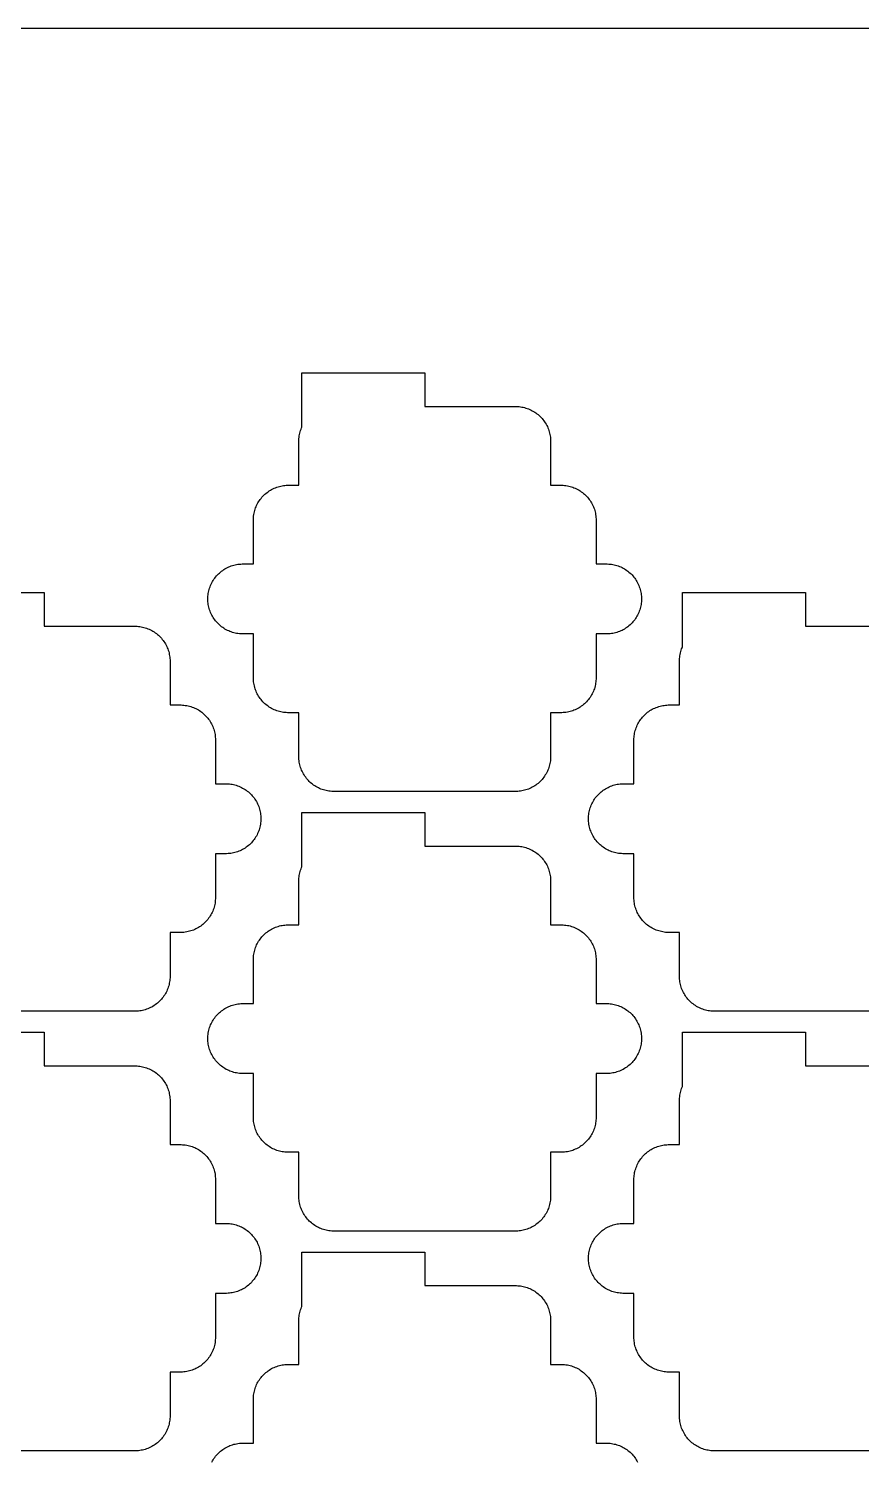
# Model space of a CAD drawing. Extents: x -49 to 54, y -38 to 38.
# Drawn here: x 2.5 to 14.41, y 17.52 to 38 of the extents above; entities that cross this region are included whole.
import ezdxf

# ---------------------------------------------------------------- set-up
doc = ezdxf.new("R2010")
doc.units = 0
doc.layers.add('CONDUCTIVE_LAYER_BACK_LAYER', color=2, linetype='CONTINUOUS')
doc.layers.add('OUTLINE', color=7, linetype='CONTINUOUS')

msp = doc.modelspace()

# ---------------------------------------------------------------- linework, layer by layer
at = {"layer": 'CONDUCTIVE_LAYER_BACK_LAYER'}
for points in [[(9.963, 27.596), (9.962, 27.576), (9.961, 27.556), (9.959, 27.536), (9.956, 27.517), (9.953, 27.497), (9.949, 27.478), (9.944, 27.459), (9.938, 27.44), (9.931, 27.421), (9.924, 27.402), (9.916, 27.384), (9.907, 27.366), (9.897, 27.349), (9.887, 27.332), (9.876, 27.315), (9.865, 27.299), (9.853, 27.283), (9.84, 27.268), (9.827, 27.253), (9.813, 27.239), (9.798, 27.225), (9.783, 27.212), (9.768, 27.2), (9.752, 27.188), (9.735, 27.177), (9.719, 27.166), (9.701, 27.157), (9.684, 27.147), (9.666, 27.139), (9.647, 27.131), (9.629, 27.124), (9.61, 27.118), (9.591, 27.113), (9.571, 27.108), (9.552, 27.104), (9.532, 27.101), (9.512, 27.098), (9.493, 27.097), (9.473, 27.096), (6.853, 27.096), (6.833, 27.097), (6.813, 27.098), (6.793, 27.101), (6.774, 27.104), (6.754, 27.108), (6.735, 27.113), (6.716, 27.118), (6.697, 27.124), (6.678, 27.131), (6.66, 27.139), (6.642, 27.147), (6.624, 27.157), (6.607, 27.166), (6.59, 27.177), (6.574, 27.188), (6.558, 27.2), (6.542, 27.212), (6.527, 27.225), (6.513, 27.239), (6.499, 27.253), (6.486, 27.268), (6.473, 27.283), (6.461, 27.299), (6.449, 27.315), (6.438, 27.332), (6.428, 27.349), (6.419, 27.366), (6.41, 27.384), (6.402, 27.402), (6.394, 27.421), (6.388, 27.44), (6.382, 27.459), (6.377, 27.478), (6.373, 27.497), (6.369, 27.517), (6.366, 27.536), (6.364, 27.556), (6.363, 27.576), (6.363, 27.596), (6.363, 28.222), (6.203, 28.222), (6.183, 28.223), (6.163, 28.224), (6.143, 28.227), (6.124, 28.23), (6.104, 28.234), (6.085, 28.238), (6.066, 28.244), (6.047, 28.25), (6.028, 28.257), (6.01, 28.265), (5.992, 28.273), (5.974, 28.282), (5.957, 28.292), (5.94, 28.303), (5.924, 28.314), (5.908, 28.326), (5.892, 28.338), (5.877, 28.351), (5.863, 28.365), (5.849, 28.379), (5.836, 28.394), (5.823, 28.409), (5.811, 28.425), (5.799, 28.441), (5.788, 28.458), (5.778, 28.475), (5.769, 28.492), (5.76, 28.51), (5.752, 28.528), (5.744, 28.547), (5.738, 28.565), (5.732, 28.584), (5.727, 28.604), (5.723, 28.623), (5.719, 28.643), (5.716, 28.662), (5.714, 28.682), (5.713, 28.702), (5.713, 28.722), (5.713, 29.348), (5.553, 29.348), (5.533, 29.349), (5.513, 29.35), (5.493, 29.352), (5.474, 29.356), (5.454, 29.36), (5.435, 29.364), (5.416, 29.37), (5.397, 29.376), (5.378, 29.383), (5.36, 29.391), (5.342, 29.399), (5.324, 29.408), (5.307, 29.418), (5.29, 29.429), (5.274, 29.44), (5.258, 29.451), (5.242, 29.464), (5.227, 29.477), (5.213, 29.491), (5.199, 29.505), (5.186, 29.52), (5.173, 29.535), (5.161, 29.551), (5.149, 29.567), (5.138, 29.583), (5.128, 29.601), (5.119, 29.618), (5.11, 29.636), (5.102, 29.654), (5.094, 29.672), (5.088, 29.691), (5.082, 29.71), (5.077, 29.729), (5.073, 29.749), (5.069, 29.768), (5.066, 29.788), (5.064, 29.808), (5.063, 29.828), (5.063, 29.848), (5.063, 29.868), (5.064, 29.887), (5.066, 29.907), (5.069, 29.927), (5.073, 29.946), (5.077, 29.966), (5.082, 29.985), (5.088, 30.004), (5.094, 30.023), (5.102, 30.041), (5.11, 30.059), (5.119, 30.077), (5.128, 30.095), (5.138, 30.112), (5.149, 30.129), (5.161, 30.145), (5.173, 30.161), (5.186, 30.176), (5.199, 30.191), (5.213, 30.205), (5.227, 30.218), (5.242, 30.231), (5.258, 30.244), (5.274, 30.256), (5.29, 30.267), (5.307, 30.277), (5.324, 30.287), (5.342, 30.296), (5.36, 30.305), (5.378, 30.312), (5.397, 30.319), (5.416, 30.326), (5.435, 30.331), (5.454, 30.336), (5.474, 30.34), (5.493, 30.343), (5.513, 30.345), (5.533, 30.347), (5.553, 30.348), (5.713, 30.348), (5.713, 30.973), (5.713, 30.993), (5.714, 31.013), (5.716, 31.033), (5.719, 31.053), (5.723, 31.072), (5.727, 31.092), (5.732, 31.111), (5.738, 31.13), (5.744, 31.149), (5.752, 31.167), (5.76, 31.185), (5.769, 31.203), (5.778, 31.221), (5.788, 31.238), (5.799, 31.254), (5.811, 31.271), (5.823, 31.286), (5.836, 31.302), (5.849, 31.316), (5.863, 31.331), (5.877, 31.344), (5.892, 31.357), (5.908, 31.37), (5.924, 31.381), (5.94, 31.393), (5.957, 31.403), (5.974, 31.413), (5.992, 31.422), (6.01, 31.431), (6.028, 31.438), (6.047, 31.445), (6.066, 31.451), (6.085, 31.457), (6.104, 31.462), (6.124, 31.466), (6.143, 31.469), (6.163, 31.471), (6.183, 31.473), (6.203, 31.473), (6.363, 31.473), (6.363, 32.099), (6.363, 32.119), (6.364, 32.139), (6.366, 32.159), (6.369, 32.179), (6.373, 32.198), (6.377, 32.217), (6.382, 32.237), (6.388, 32.256), (6.394, 32.274), (6.402, 32.293), (6.406, 32.302), (6.406, 33.08), (8.163, 33.08), (8.163, 32.599), (9.473, 32.599), (9.493, 32.598), (9.512, 32.597), (9.532, 32.594), (9.552, 32.591), (9.571, 32.587), (9.591, 32.583), (9.61, 32.577), (9.629, 32.571), (9.647, 32.564), (9.666, 32.556), (9.684, 32.548), (9.701, 32.539), (9.719, 32.529), (9.735, 32.518), (9.752, 32.507), (9.768, 32.495), (9.783, 32.483), (9.798, 32.47), (9.813, 32.456), (9.827, 32.442), (9.84, 32.427), (9.853, 32.412), (9.865, 32.396), (9.876, 32.38), (9.887, 32.364), (9.897, 32.346), (9.907, 32.329), (9.916, 32.311), (9.924, 32.293), (9.931, 32.274), (9.938, 32.256), (9.944, 32.237), (9.949, 32.217), (9.953, 32.198), (9.956, 32.179), (9.959, 32.159), (9.961, 32.139), (9.962, 32.119), (9.963, 32.099), (9.963, 31.473), (10.123, 31.473), (10.143, 31.473), (10.162, 31.471), (10.182, 31.469), (10.202, 31.466), (10.221, 31.462), (10.241, 31.457), (10.26, 31.451), (10.279, 31.445), (10.297, 31.438), (10.316, 31.431), (10.334, 31.422), (10.351, 31.413), (10.369, 31.403), (10.385, 31.393), (10.402, 31.381), (10.418, 31.37), (10.433, 31.357), (10.448, 31.344), (10.463, 31.331), (10.477, 31.316), (10.49, 31.302), (10.503, 31.286), (10.515, 31.271), (10.526, 31.254), (10.537, 31.238), (10.547, 31.221), (10.557, 31.203), (10.566, 31.185), (10.574, 31.167), (10.581, 31.149), (10.588, 31.13), (10.594, 31.111), (10.599, 31.092), (10.603, 31.072), (10.606, 31.053), (10.609, 31.033), (10.611, 31.013), (10.612, 30.993), (10.613, 30.973), (10.613, 30.348), (10.773, 30.348), (10.793, 30.347), (10.812, 30.345), (10.832, 30.343), (10.852, 30.34), (10.871, 30.336), (10.891, 30.331), (10.91, 30.326), (10.929, 30.319), (10.947, 30.312), (10.966, 30.305), (10.984, 30.296), (11.001, 30.287), (11.019, 30.277), (11.035, 30.267), (11.052, 30.256), (11.068, 30.244), (11.083, 30.231), (11.098, 30.218), (11.113, 30.205), (11.127, 30.191), (11.14, 30.176), (11.153, 30.161), (11.165, 30.145), (11.176, 30.129), (11.187, 30.112), (11.197, 30.095), (11.207, 30.077), (11.216, 30.059), (11.224, 30.041), (11.231, 30.023), (11.238, 30.004), (11.244, 29.985), (11.249, 29.966), (11.253, 29.946), (11.256, 29.927), (11.259, 29.907), (11.261, 29.887), (11.262, 29.868), (11.263, 29.848), (11.262, 29.828), (11.261, 29.808), (11.259, 29.788), (11.256, 29.768), (11.253, 29.749), (11.249, 29.729), (11.244, 29.71), (11.238, 29.691), (11.231, 29.672), (11.224, 29.654), (11.216, 29.636), (11.207, 29.618), (11.197, 29.601), (11.187, 29.583), (11.176, 29.567), (11.165, 29.551), (11.153, 29.535), (11.14, 29.52), (11.127, 29.505), (11.113, 29.491), (11.098, 29.477), (11.083, 29.464), (11.068, 29.451), (11.052, 29.44), (11.035, 29.429), (11.019, 29.418), (11.001, 29.408), (10.984, 29.399), (10.966, 29.391), (10.947, 29.383), (10.929, 29.376), (10.91, 29.37), (10.891, 29.364), (10.871, 29.36), (10.852, 29.356), (10.832, 29.352), (10.812, 29.35), (10.793, 29.349), (10.773, 29.348), (10.613, 29.348), (10.613, 28.722), (10.612, 28.702), (10.611, 28.682), (10.609, 28.662), (10.606, 28.643), (10.603, 28.623), (10.599, 28.604), (10.594, 28.584), (10.588, 28.565), (10.581, 28.547), (10.574, 28.528), (10.566, 28.51), (10.557, 28.492), (10.547, 28.475), (10.537, 28.458), (10.526, 28.441), (10.515, 28.425), (10.503, 28.409), (10.49, 28.394), (10.477, 28.379), (10.463, 28.365), (10.448, 28.351), (10.433, 28.338), (10.418, 28.326), (10.402, 28.314), (10.385, 28.303), (10.369, 28.292), (10.351, 28.282), (10.334, 28.273), (10.316, 28.265), (10.297, 28.257), (10.279, 28.25), (10.26, 28.244), (10.241, 28.238), (10.221, 28.234), (10.202, 28.23), (10.182, 28.227), (10.162, 28.224), (10.143, 28.223), (10.123, 28.222), (9.963, 28.222)], [(9.963, 21.312), (9.962, 21.292), (9.961, 21.273), (9.959, 21.253), (9.956, 21.233), (9.953, 21.214), (9.949, 21.194), (9.944, 21.175), (9.938, 21.156), (9.931, 21.137), (9.924, 21.119), (9.916, 21.1), (9.907, 21.083), (9.897, 21.065), (9.887, 21.048), (9.876, 21.031), (9.865, 21.015), (9.853, 20.999), (9.84, 20.984), (9.827, 20.969), (9.813, 20.955), (9.798, 20.942), (9.783, 20.929), (9.768, 20.916), (9.752, 20.904), (9.735, 20.893), (9.719, 20.883), (9.701, 20.873), (9.684, 20.864), (9.666, 20.855), (9.647, 20.848), (9.629, 20.841), (9.61, 20.834), (9.591, 20.829), (9.571, 20.824), (9.552, 20.82), (9.532, 20.817), (9.512, 20.815), (9.493, 20.813), (9.473, 20.812), (6.853, 20.812), (6.833, 20.813), (6.813, 20.815), (6.793, 20.817), (6.774, 20.82), (6.754, 20.824), (6.735, 20.829), (6.716, 20.834), (6.697, 20.841), (6.678, 20.848), (6.66, 20.855), (6.642, 20.864), (6.624, 20.873), (6.607, 20.883), (6.59, 20.893), (6.574, 20.904), (6.558, 20.916), (6.542, 20.929), (6.527, 20.942), (6.513, 20.955), (6.499, 20.969), (6.486, 20.984), (6.473, 20.999), (6.461, 21.015), (6.449, 21.031), (6.438, 21.048), (6.428, 21.065), (6.419, 21.083), (6.41, 21.1), (6.402, 21.119), (6.394, 21.137), (6.388, 21.156), (6.382, 21.175), (6.377, 21.194), (6.373, 21.214), (6.369, 21.233), (6.366, 21.253), (6.364, 21.273), (6.363, 21.292), (6.363, 21.312), (6.363, 21.938), (6.203, 21.938), (6.183, 21.939), (6.163, 21.941), (6.143, 21.943), (6.124, 21.946), (6.104, 21.95), (6.085, 21.955), (6.066, 21.96), (6.047, 21.966), (6.028, 21.973), (6.01, 21.981), (5.992, 21.989), (5.974, 21.999), (5.957, 22.008), (5.94, 22.019), (5.924, 22.03), (5.908, 22.042), (5.892, 22.054), (5.877, 22.067), (5.863, 22.081), (5.849, 22.095), (5.836, 22.11), (5.823, 22.125), (5.811, 22.141), (5.799, 22.157), (5.788, 22.174), (5.778, 22.191), (5.769, 22.208), (5.76, 22.226), (5.752, 22.244), (5.744, 22.263), (5.738, 22.282), (5.732, 22.301), (5.727, 22.32), (5.723, 22.339), (5.719, 22.359), (5.716, 22.379), (5.714, 22.398), (5.713, 22.418), (5.713, 22.438), (5.713, 23.064), (5.553, 23.064), (5.533, 23.065), (5.513, 23.066), (5.493, 23.069), (5.474, 23.072), (5.454, 23.076), (5.435, 23.081), (5.416, 23.086), (5.397, 23.092), (5.378, 23.099), (5.36, 23.107), (5.342, 23.115), (5.324, 23.124), (5.307, 23.134), (5.29, 23.145), (5.274, 23.156), (5.258, 23.168), (5.242, 23.18), (5.227, 23.193), (5.213, 23.207), (5.199, 23.221), (5.186, 23.236), (5.173, 23.251), (5.161, 23.267), (5.149, 23.283), (5.138, 23.3), (5.128, 23.317), (5.119, 23.334), (5.11, 23.352), (5.102, 23.37), (5.094, 23.389), (5.088, 23.408), (5.082, 23.427), (5.077, 23.446), (5.073, 23.465), (5.069, 23.485), (5.066, 23.504), (5.064, 23.524), (5.063, 23.544), (5.063, 23.564), (5.063, 23.584), (5.064, 23.604), (5.066, 23.623), (5.069, 23.643), (5.073, 23.663), (5.077, 23.682), (5.082, 23.701), (5.088, 23.72), (5.094, 23.739), (5.102, 23.758), (5.11, 23.776), (5.119, 23.794), (5.128, 23.811), (5.138, 23.828), (5.149, 23.845), (5.161, 23.861), (5.173, 23.877), (5.186, 23.892), (5.199, 23.907), (5.213, 23.921), (5.227, 23.935), (5.242, 23.948), (5.258, 23.96), (5.274, 23.972), (5.29, 23.983), (5.307, 23.994), (5.324, 24.003), (5.342, 24.013), (5.36, 24.021), (5.378, 24.029), (5.397, 24.036), (5.416, 24.042), (5.435, 24.047), (5.454, 24.052), (5.474, 24.056), (5.493, 24.059), (5.513, 24.061), (5.533, 24.063), (5.553, 24.064), (5.713, 24.064), (5.713, 24.69), (5.713, 24.71), (5.714, 24.729), (5.716, 24.749), (5.719, 24.769), (5.723, 24.789), (5.727, 24.808), (5.732, 24.827), (5.738, 24.846), (5.744, 24.865), (5.752, 24.883), (5.76, 24.902), (5.769, 24.919), (5.778, 24.937), (5.788, 24.954), (5.799, 24.971), (5.811, 24.987), (5.823, 25.003), (5.836, 25.018), (5.849, 25.033), (5.863, 25.047), (5.877, 25.06), (5.892, 25.074), (5.908, 25.086), (5.924, 25.098), (5.94, 25.109), (5.957, 25.119), (5.974, 25.129), (5.992, 25.138), (6.01, 25.147), (6.028, 25.155), (6.047, 25.161), (6.066, 25.168), (6.085, 25.173), (6.104, 25.178), (6.124, 25.182), (6.143, 25.185), (6.163, 25.187), (6.183, 25.189), (6.203, 25.19), (6.363, 25.19), (6.363, 25.816), (6.363, 25.835), (6.364, 25.855), (6.366, 25.875), (6.369, 25.895), (6.373, 25.914), (6.377, 25.934), (6.382, 25.953), (6.388, 25.972), (6.394, 25.991), (6.402, 26.009), (6.406, 26.018), (6.406, 26.796), (8.163, 26.796), (8.163, 26.316), (9.473, 26.316), (9.493, 26.315), (9.512, 26.313), (9.532, 26.311), (9.552, 26.308), (9.571, 26.304), (9.591, 26.299), (9.61, 26.294), (9.629, 26.287), (9.647, 26.28), (9.666, 26.273), (9.684, 26.264), (9.701, 26.255), (9.719, 26.245), (9.735, 26.235), (9.752, 26.224), (9.768, 26.212), (9.783, 26.199), (9.798, 26.186), (9.813, 26.173), (9.827, 26.158), (9.84, 26.144), (9.853, 26.128), (9.865, 26.113), (9.876, 26.096), (9.887, 26.08), (9.897, 26.063), (9.907, 26.045), (9.916, 26.027), (9.924, 26.009), (9.931, 25.991), (9.938, 25.972), (9.944, 25.953), (9.949, 25.934), (9.953, 25.914), (9.956, 25.895), (9.959, 25.875), (9.961, 25.855), (9.962, 25.835), (9.963, 25.816), (9.963, 25.19), (10.123, 25.19), (10.143, 25.189), (10.162, 25.187), (10.182, 25.185), (10.202, 25.182), (10.221, 25.178), (10.241, 25.173), (10.26, 25.168), (10.279, 25.161), (10.297, 25.155), (10.316, 25.147), (10.334, 25.138), (10.351, 25.129), (10.369, 25.119), (10.385, 25.109), (10.402, 25.098), (10.418, 25.086), (10.433, 25.074), (10.448, 25.06), (10.463, 25.047), (10.477, 25.033), (10.49, 25.018), (10.503, 25.003), (10.515, 24.987), (10.526, 24.971), (10.537, 24.954), (10.547, 24.937), (10.557, 24.919), (10.566, 24.902), (10.574, 24.883), (10.581, 24.865), (10.588, 24.846), (10.594, 24.827), (10.599, 24.808), (10.603, 24.789), (10.606, 24.769), (10.609, 24.749), (10.611, 24.729), (10.612, 24.71), (10.613, 24.69), (10.613, 24.064), (10.773, 24.064), (10.793, 24.063), (10.812, 24.061), (10.832, 24.059), (10.852, 24.056), (10.871, 24.052), (10.891, 24.047), (10.91, 24.042), (10.929, 24.036), (10.947, 24.029), (10.966, 24.021), (10.984, 24.013), (11.001, 24.003), (11.019, 23.994), (11.035, 23.983), (11.052, 23.972), (11.068, 23.96), (11.083, 23.948), (11.098, 23.935), (11.113, 23.921), (11.127, 23.907), (11.14, 23.892), (11.153, 23.877), (11.165, 23.861), (11.176, 23.845), (11.187, 23.828), (11.197, 23.811), (11.207, 23.794), (11.216, 23.776), (11.224, 23.758), (11.231, 23.739), (11.238, 23.72), (11.244, 23.701), (11.249, 23.682), (11.253, 23.663), (11.256, 23.643), (11.259, 23.623), (11.261, 23.604), (11.262, 23.584), (11.263, 23.564), (11.262, 23.544), (11.261, 23.524), (11.259, 23.504), (11.256, 23.485), (11.253, 23.465), (11.249, 23.446), (11.244, 23.427), (11.238, 23.408), (11.231, 23.389), (11.224, 23.37), (11.216, 23.352), (11.207, 23.334), (11.197, 23.317), (11.187, 23.3), (11.176, 23.283), (11.165, 23.267), (11.153, 23.251), (11.14, 23.236), (11.127, 23.221), (11.113, 23.207), (11.098, 23.193), (11.083, 23.18), (11.068, 23.168), (11.052, 23.156), (11.035, 23.145), (11.019, 23.134), (11.001, 23.124), (10.984, 23.115), (10.966, 23.107), (10.947, 23.099), (10.929, 23.092), (10.91, 23.086), (10.891, 23.081), (10.871, 23.076), (10.852, 23.072), (10.832, 23.069), (10.812, 23.066), (10.793, 23.065), (10.773, 23.064), (10.613, 23.064), (10.613, 22.438), (10.612, 22.418), (10.611, 22.398), (10.609, 22.379), (10.606, 22.359), (10.603, 22.339), (10.599, 22.32), (10.594, 22.301), (10.588, 22.282), (10.581, 22.263), (10.574, 22.244), (10.566, 22.226), (10.557, 22.208), (10.547, 22.191), (10.537, 22.174), (10.526, 22.157), (10.515, 22.141), (10.503, 22.125), (10.49, 22.11), (10.477, 22.095), (10.463, 22.081), (10.448, 22.067), (10.433, 22.054), (10.418, 22.042), (10.402, 22.03), (10.385, 22.019), (10.369, 22.008), (10.351, 21.999), (10.334, 21.989), (10.316, 21.981), (10.297, 21.973), (10.279, 21.966), (10.26, 21.96), (10.241, 21.955), (10.221, 21.95), (10.202, 21.946), (10.182, 21.943), (10.162, 21.941), (10.143, 21.939), (10.123, 21.938), (9.963, 21.938)]]:
    msp.add_lwpolyline(points, close=True, dxfattribs=at)
for points in [[(0.964, 29.938), (2.721, 29.938), (2.721, 29.457), (4.031, 29.457), (4.051, 29.457), (4.071, 29.455), (4.09, 29.453), (4.11, 29.449), (4.129, 29.446), (4.149, 29.441), (4.168, 29.435), (4.187, 29.429), (4.205, 29.422), (4.224, 29.415), (4.242, 29.406), (4.259, 29.397), (4.277, 29.387), (4.294, 29.377), (4.31, 29.365), (4.326, 29.354), (4.341, 29.341), (4.356, 29.328), (4.371, 29.315), (4.385, 29.3), (4.398, 29.286), (4.411, 29.27), (4.423, 29.255), (4.435, 29.238), (4.445, 29.222), (4.456, 29.205), (4.465, 29.187), (4.474, 29.169), (4.482, 29.151), (4.489, 29.133), (4.496, 29.114), (4.502, 29.095), (4.507, 29.076), (4.511, 29.056), (4.515, 29.037), (4.517, 29.017), (4.519, 28.997), (4.521, 28.977), (4.521, 28.957), (4.521, 28.332), (4.681, 28.332), (4.701, 28.331), (4.721, 28.329), (4.74, 28.327), (4.76, 28.324), (4.779, 28.32), (4.799, 28.315), (4.818, 28.31), (4.837, 28.303), (4.855, 28.296), (4.874, 28.289), (4.892, 28.28), (4.909, 28.271), (4.927, 28.261), (4.944, 28.251), (4.96, 28.24), (4.976, 28.228), (4.991, 28.215), (5.006, 28.202), (5.021, 28.189), (5.035, 28.174), (5.048, 28.16), (5.061, 28.144), (5.073, 28.129), (5.085, 28.113), (5.095, 28.096), (5.106, 28.079), (5.115, 28.061), (5.124, 28.043), (5.132, 28.025), (5.139, 28.007), (5.146, 27.988), (5.152, 27.969), (5.157, 27.95), (5.161, 27.93), (5.165, 27.911), (5.167, 27.891), (5.169, 27.871), (5.171, 27.852), (5.171, 27.832), (5.171, 27.206), (5.331, 27.206), (5.351, 27.205), (5.371, 27.203), (5.39, 27.201), (5.41, 27.198), (5.429, 27.194), (5.449, 27.189), (5.468, 27.184), (5.487, 27.178), (5.505, 27.171), (5.524, 27.163), (5.542, 27.154), (5.559, 27.145), (5.577, 27.135), (5.594, 27.125), (5.61, 27.114), (5.626, 27.102), (5.641, 27.09), (5.656, 27.076), (5.671, 27.063), (5.685, 27.049), (5.698, 27.034), (5.711, 27.019), (5.723, 27.003), (5.735, 26.987), (5.745, 26.97), (5.756, 26.953), (5.765, 26.935), (5.774, 26.918), (5.782, 26.899), (5.789, 26.881), (5.796, 26.862), (5.802, 26.843), (5.807, 26.824), (5.811, 26.805), (5.815, 26.785), (5.817, 26.765), (5.819, 26.746), (5.821, 26.726), (5.821, 26.706), (5.821, 26.686), (5.819, 26.666), (5.817, 26.646), (5.815, 26.627), (5.811, 26.607), (5.807, 26.588), (5.802, 26.568), (5.796, 26.549), (5.789, 26.531), (5.782, 26.512), (5.774, 26.494), (5.765, 26.476), (5.756, 26.459), (5.745, 26.442), (5.735, 26.425), (5.723, 26.409), (5.711, 26.393), (5.698, 26.378), (5.685, 26.363), (5.671, 26.349), (5.656, 26.335), (5.641, 26.322), (5.626, 26.31), (5.61, 26.298), (5.594, 26.287), (5.577, 26.276), (5.559, 26.266), (5.542, 26.257), (5.524, 26.249), (5.505, 26.241), (5.487, 26.234), (5.468, 26.228), (5.449, 26.222), (5.429, 26.218), (5.41, 26.214), (5.39, 26.211), (5.371, 26.208), (5.351, 26.207), (5.331, 26.206), (5.171, 26.206), (5.171, 25.58), (5.171, 25.56), (5.169, 25.54), (5.167, 25.52), (5.165, 25.501), (5.161, 25.481), (5.157, 25.462), (5.152, 25.443), (5.146, 25.424), (5.139, 25.405), (5.132, 25.386), (5.124, 25.368), (5.115, 25.35), (5.106, 25.333), (5.095, 25.316), (5.085, 25.299), (5.073, 25.283), (5.061, 25.267), (5.048, 25.252), (5.035, 25.237), (5.021, 25.223), (5.006, 25.209), (4.991, 25.196), (4.976, 25.184), (4.96, 25.172), (4.944, 25.161), (4.927, 25.15), (4.909, 25.14), (4.892, 25.131), (4.874, 25.123), (4.855, 25.115), (4.837, 25.108), (4.818, 25.102), (4.799, 25.097), (4.779, 25.092), (4.76, 25.088), (4.74, 25.085), (4.721, 25.082), (4.701, 25.081), (4.681, 25.08), (4.521, 25.08), (4.521, 24.454), (4.521, 24.434), (4.519, 24.414), (4.517, 24.395), (4.515, 24.375), (4.511, 24.355), (4.507, 24.336), (4.502, 24.317), (4.496, 24.298), (4.489, 24.279), (4.482, 24.26), (4.474, 24.242), (4.465, 24.224), (4.456, 24.207), (4.445, 24.19), (4.435, 24.173), (4.423, 24.157), (4.411, 24.141), (4.398, 24.126), (4.385, 24.111), (4.371, 24.097), (4.356, 24.083), (4.341, 24.07), (4.326, 24.058), (4.31, 24.046), (4.294, 24.035), (4.277, 24.024), (4.259, 24.015), (4.242, 24.006), (4.224, 23.997), (4.205, 23.989), (4.187, 23.982), (4.168, 23.976), (4.149, 23.971), (4.129, 23.966), (4.11, 23.962), (4.09, 23.959), (4.071, 23.957), (4.051, 23.955), (4.031, 23.954), (1.411, 23.954)], [(14.915, 23.954), (12.295, 23.954), (12.275, 23.955), (12.255, 23.957), (12.235, 23.959), (12.216, 23.962), (12.196, 23.966), (12.177, 23.971), (12.158, 23.976), (12.139, 23.982), (12.12, 23.989), (12.102, 23.997), (12.084, 24.006), (12.066, 24.015), (12.049, 24.024), (12.032, 24.035), (12.016, 24.046), (12, 24.058), (11.984, 24.07), (11.969, 24.083), (11.955, 24.097), (11.941, 24.111), (11.927, 24.126), (11.915, 24.141), (11.902, 24.157), (11.891, 24.173), (11.88, 24.19), (11.87, 24.207), (11.861, 24.224), (11.852, 24.242), (11.844, 24.26), (11.836, 24.279), (11.83, 24.298), (11.824, 24.317), (11.819, 24.336), (11.814, 24.355), (11.811, 24.375), (11.808, 24.395), (11.806, 24.414), (11.805, 24.434), (11.805, 24.454), (11.805, 25.08), (11.645, 25.08), (11.625, 25.081), (11.605, 25.082), (11.585, 25.085), (11.566, 25.088), (11.546, 25.092), (11.527, 25.097), (11.508, 25.102), (11.489, 25.108), (11.47, 25.115), (11.452, 25.123), (11.434, 25.131), (11.416, 25.14), (11.399, 25.15), (11.382, 25.161), (11.366, 25.172), (11.35, 25.184), (11.334, 25.196), (11.319, 25.209), (11.305, 25.223), (11.291, 25.237), (11.277, 25.252), (11.265, 25.267), (11.252, 25.283), (11.241, 25.299), (11.23, 25.316), (11.22, 25.333), (11.211, 25.35), (11.202, 25.368), (11.194, 25.386), (11.186, 25.405), (11.18, 25.424), (11.174, 25.443), (11.169, 25.462), (11.164, 25.481), (11.161, 25.501), (11.158, 25.52), (11.156, 25.54), (11.155, 25.56), (11.155, 25.58), (11.155, 26.206), (10.995, 26.206), (10.975, 26.207), (10.955, 26.208), (10.935, 26.211), (10.916, 26.214), (10.896, 26.218), (10.877, 26.222), (10.858, 26.228), (10.839, 26.234), (10.82, 26.241), (10.802, 26.249), (10.784, 26.257), (10.766, 26.266), (10.749, 26.276), (10.732, 26.287), (10.716, 26.298), (10.7, 26.31), (10.684, 26.322), (10.669, 26.335), (10.655, 26.349), (10.641, 26.363), (10.627, 26.378), (10.615, 26.393), (10.602, 26.409), (10.591, 26.425), (10.58, 26.442), (10.57, 26.459), (10.561, 26.476), (10.552, 26.494), (10.544, 26.512), (10.536, 26.531), (10.53, 26.549), (10.524, 26.568), (10.519, 26.588), (10.514, 26.607), (10.511, 26.627), (10.508, 26.646), (10.506, 26.666), (10.505, 26.686), (10.505, 26.706), (10.505, 26.726), (10.506, 26.746), (10.508, 26.765), (10.511, 26.785), (10.514, 26.805), (10.519, 26.824), (10.524, 26.843), (10.53, 26.862), (10.536, 26.881), (10.544, 26.899), (10.552, 26.918), (10.561, 26.935), (10.57, 26.953), (10.58, 26.97), (10.591, 26.987), (10.602, 27.003), (10.615, 27.019), (10.627, 27.034), (10.641, 27.049), (10.655, 27.063), (10.669, 27.076), (10.684, 27.09), (10.7, 27.102), (10.716, 27.114), (10.732, 27.125), (10.749, 27.135), (10.766, 27.145), (10.784, 27.154), (10.802, 27.163), (10.82, 27.171), (10.839, 27.178), (10.858, 27.184), (10.877, 27.189), (10.896, 27.194), (10.916, 27.198), (10.935, 27.201), (10.955, 27.203), (10.975, 27.205), (10.995, 27.206), (11.155, 27.206), (11.155, 27.832), (11.155, 27.852), (11.156, 27.871), (11.158, 27.891), (11.161, 27.911), (11.164, 27.93), (11.169, 27.95), (11.174, 27.969), (11.18, 27.988), (11.186, 28.007), (11.194, 28.025), (11.202, 28.043), (11.211, 28.061), (11.22, 28.079), (11.23, 28.096), (11.241, 28.113), (11.252, 28.129), (11.265, 28.144), (11.277, 28.16), (11.291, 28.174), (11.305, 28.189), (11.319, 28.202), (11.334, 28.215), (11.35, 28.228), (11.366, 28.24), (11.382, 28.251), (11.399, 28.261), (11.416, 28.271), (11.434, 28.28), (11.452, 28.289), (11.47, 28.296), (11.489, 28.303), (11.508, 28.31), (11.527, 28.315), (11.546, 28.32), (11.566, 28.324), (11.585, 28.327), (11.605, 28.329), (11.625, 28.331), (11.645, 28.332), (11.805, 28.332), (11.805, 28.957), (11.805, 28.977), (11.806, 28.997), (11.808, 29.017), (11.811, 29.037), (11.814, 29.056), (11.819, 29.076), (11.824, 29.095), (11.83, 29.114), (11.836, 29.133), (11.844, 29.151), (11.848, 29.16), (11.848, 29.938), (13.605, 29.938), (13.605, 29.457), (14.915, 29.457)], [(0.964, 23.654), (2.721, 23.654), (2.721, 23.174), (4.031, 23.174), (4.051, 23.173), (4.071, 23.171), (4.09, 23.169), (4.11, 23.166), (4.129, 23.162), (4.149, 23.157), (4.168, 23.152), (4.187, 23.145), (4.205, 23.138), (4.224, 23.131), (4.242, 23.122), (4.259, 23.113), (4.277, 23.103), (4.294, 23.093), (4.31, 23.082), (4.326, 23.07), (4.341, 23.057), (4.356, 23.044), (4.371, 23.031), (4.385, 23.017), (4.398, 23.002), (4.411, 22.987), (4.423, 22.971), (4.435, 22.955), (4.445, 22.938), (4.456, 22.921), (4.465, 22.903), (4.474, 22.886), (4.482, 22.867), (4.489, 22.849), (4.496, 22.83), (4.502, 22.811), (4.507, 22.792), (4.511, 22.773), (4.515, 22.753), (4.517, 22.733), (4.519, 22.713), (4.521, 22.694), (4.521, 22.674), (4.521, 22.048), (4.681, 22.048), (4.701, 22.047), (4.721, 22.045), (4.74, 22.043), (4.76, 22.04), (4.779, 22.036), (4.799, 22.031), (4.818, 22.026), (4.837, 22.02), (4.855, 22.013), (4.874, 22.005), (4.892, 21.997), (4.909, 21.987), (4.927, 21.978), (4.944, 21.967), (4.96, 21.956), (4.976, 21.944), (4.991, 21.932), (5.006, 21.919), (5.021, 21.905), (5.035, 21.891), (5.048, 21.876), (5.061, 21.861), (5.073, 21.845), (5.085, 21.829), (5.095, 21.812), (5.106, 21.795), (5.115, 21.778), (5.124, 21.76), (5.132, 21.742), (5.139, 21.723), (5.146, 21.704), (5.152, 21.685), (5.157, 21.666), (5.161, 21.647), (5.165, 21.627), (5.167, 21.607), (5.169, 21.588), (5.171, 21.568), (5.171, 21.548), (5.171, 20.922), (5.331, 20.922), (5.351, 20.921), (5.371, 20.92), (5.39, 20.917), (5.41, 20.914), (5.429, 20.91), (5.449, 20.905), (5.468, 20.9), (5.487, 20.894), (5.505, 20.887), (5.524, 20.879), (5.542, 20.871), (5.559, 20.862), (5.577, 20.852), (5.594, 20.841), (5.61, 20.83), (5.626, 20.818), (5.641, 20.806), (5.656, 20.793), (5.671, 20.779), (5.685, 20.765), (5.698, 20.75), (5.711, 20.735), (5.723, 20.719), (5.735, 20.703), (5.745, 20.686), (5.756, 20.669), (5.765, 20.652), (5.774, 20.634), (5.782, 20.616), (5.789, 20.597), (5.796, 20.578), (5.802, 20.559), (5.807, 20.54), (5.811, 20.521), (5.815, 20.501), (5.817, 20.482), (5.819, 20.462), (5.821, 20.442), (5.821, 20.422), (5.821, 20.402), (5.819, 20.382), (5.817, 20.363), (5.815, 20.343), (5.811, 20.323), (5.807, 20.304), (5.802, 20.285), (5.796, 20.266), (5.789, 20.247), (5.782, 20.228), (5.774, 20.21), (5.765, 20.192), (5.756, 20.175), (5.745, 20.158), (5.735, 20.141), (5.723, 20.125), (5.711, 20.109), (5.698, 20.094), (5.685, 20.079), (5.671, 20.065), (5.656, 20.051), (5.641, 20.038), (5.626, 20.026), (5.61, 20.014), (5.594, 20.003), (5.577, 19.992), (5.559, 19.983), (5.542, 19.973), (5.524, 19.965), (5.505, 19.957), (5.487, 19.95), (5.468, 19.944), (5.449, 19.939), (5.429, 19.934), (5.41, 19.93), (5.39, 19.927), (5.371, 19.925), (5.351, 19.923), (5.331, 19.922), (5.171, 19.922), (5.171, 19.296), (5.171, 19.276), (5.169, 19.257), (5.167, 19.237), (5.165, 19.217), (5.161, 19.197), (5.157, 19.178), (5.152, 19.159), (5.146, 19.14), (5.139, 19.121), (5.132, 19.103), (5.124, 19.084), (5.115, 19.067), (5.106, 19.049), (5.095, 19.032), (5.085, 19.015), (5.073, 18.999), (5.061, 18.983), (5.048, 18.968), (5.035, 18.953), (5.021, 18.939), (5.006, 18.926), (4.991, 18.913), (4.976, 18.9), (4.96, 18.888), (4.944, 18.877), (4.927, 18.867), (4.909, 18.857), (4.892, 18.848), (4.874, 18.839), (4.855, 18.832), (4.837, 18.825), (4.818, 18.818), (4.799, 18.813), (4.779, 18.808), (4.76, 18.804), (4.74, 18.801), (4.721, 18.799), (4.701, 18.797), (4.681, 18.796), (4.521, 18.796), (4.521, 18.17), (4.521, 18.151), (4.519, 18.131), (4.517, 18.111), (4.515, 18.091), (4.511, 18.072), (4.507, 18.052), (4.502, 18.033), (4.496, 18.014), (4.489, 17.995), (4.482, 17.977), (4.474, 17.959), (4.465, 17.941), (4.456, 17.923), (4.445, 17.906), (4.435, 17.89), (4.423, 17.873), (4.411, 17.858), (4.398, 17.842), (4.385, 17.828), (4.371, 17.813), (4.356, 17.8), (4.341, 17.787), (4.326, 17.774), (4.31, 17.762), (4.294, 17.751), (4.277, 17.741), (4.259, 17.731), (4.242, 17.722), (4.224, 17.713), (4.205, 17.706), (4.187, 17.699), (4.168, 17.692), (4.149, 17.687), (4.129, 17.682), (4.11, 17.678), (4.09, 17.675), (4.071, 17.673), (4.051, 17.671), (4.031, 17.671), (1.411, 17.671)], [(14.915, 17.671), (12.295, 17.671), (12.275, 17.671), (12.255, 17.673), (12.235, 17.675), (12.216, 17.678), (12.196, 17.682), (12.177, 17.687), (12.158, 17.692), (12.139, 17.699), (12.12, 17.706), (12.102, 17.713), (12.084, 17.722), (12.066, 17.731), (12.049, 17.741), (12.032, 17.751), (12.016, 17.762), (12, 17.774), (11.984, 17.787), (11.969, 17.8), (11.955, 17.813), (11.941, 17.828), (11.927, 17.842), (11.915, 17.858), (11.902, 17.873), (11.891, 17.89), (11.88, 17.906), (11.87, 17.923), (11.861, 17.941), (11.852, 17.959), (11.844, 17.977), (11.836, 17.995), (11.83, 18.014), (11.824, 18.033), (11.819, 18.052), (11.814, 18.072), (11.811, 18.091), (11.808, 18.111), (11.806, 18.131), (11.805, 18.151), (11.805, 18.17), (11.805, 18.796), (11.645, 18.796), (11.625, 18.797), (11.605, 18.799), (11.585, 18.801), (11.566, 18.804), (11.546, 18.808), (11.527, 18.813), (11.508, 18.818), (11.489, 18.825), (11.47, 18.832), (11.452, 18.839), (11.434, 18.848), (11.416, 18.857), (11.399, 18.867), (11.382, 18.877), (11.366, 18.888), (11.35, 18.9), (11.334, 18.913), (11.319, 18.926), (11.305, 18.939), (11.291, 18.953), (11.277, 18.968), (11.265, 18.983), (11.252, 18.999), (11.241, 19.015), (11.23, 19.032), (11.22, 19.049), (11.211, 19.067), (11.202, 19.084), (11.194, 19.103), (11.186, 19.121), (11.18, 19.14), (11.174, 19.159), (11.169, 19.178), (11.164, 19.197), (11.161, 19.217), (11.158, 19.237), (11.156, 19.257), (11.155, 19.276), (11.155, 19.296), (11.155, 19.922), (10.995, 19.922), (10.975, 19.923), (10.955, 19.925), (10.935, 19.927), (10.916, 19.93), (10.896, 19.934), (10.877, 19.939), (10.858, 19.944), (10.839, 19.95), (10.82, 19.957), (10.802, 19.965), (10.784, 19.973), (10.766, 19.983), (10.749, 19.992), (10.732, 20.003), (10.716, 20.014), (10.7, 20.026), (10.684, 20.038), (10.669, 20.051), (10.655, 20.065), (10.641, 20.079), (10.627, 20.094), (10.615, 20.109), (10.602, 20.125), (10.591, 20.141), (10.58, 20.158), (10.57, 20.175), (10.561, 20.192), (10.552, 20.21), (10.544, 20.228), (10.536, 20.247), (10.53, 20.266), (10.524, 20.285), (10.519, 20.304), (10.514, 20.323), (10.511, 20.343), (10.508, 20.363), (10.506, 20.382), (10.505, 20.402), (10.505, 20.422), (10.505, 20.442), (10.506, 20.462), (10.508, 20.482), (10.511, 20.501), (10.514, 20.521), (10.519, 20.54), (10.524, 20.559), (10.53, 20.578), (10.536, 20.597), (10.544, 20.616), (10.552, 20.634), (10.561, 20.652), (10.57, 20.669), (10.58, 20.686), (10.591, 20.703), (10.602, 20.719), (10.615, 20.735), (10.627, 20.75), (10.641, 20.765), (10.655, 20.779), (10.669, 20.793), (10.684, 20.806), (10.7, 20.818), (10.716, 20.83), (10.732, 20.841), (10.749, 20.852), (10.766, 20.862), (10.784, 20.871), (10.802, 20.879), (10.82, 20.887), (10.839, 20.894), (10.858, 20.9), (10.877, 20.905), (10.896, 20.91), (10.916, 20.914), (10.935, 20.917), (10.955, 20.92), (10.975, 20.921), (10.995, 20.922), (11.155, 20.922), (11.155, 21.548), (11.155, 21.568), (11.156, 21.588), (11.158, 21.607), (11.161, 21.627), (11.164, 21.647), (11.169, 21.666), (11.174, 21.685), (11.18, 21.704), (11.186, 21.723), (11.194, 21.742), (11.202, 21.76), (11.211, 21.778), (11.22, 21.795), (11.23, 21.812), (11.241, 21.829), (11.252, 21.845), (11.265, 21.861), (11.277, 21.876), (11.291, 21.891), (11.305, 21.905), (11.319, 21.919), (11.334, 21.932), (11.35, 21.944), (11.366, 21.956), (11.382, 21.967), (11.399, 21.978), (11.416, 21.987), (11.434, 21.997), (11.452, 22.005), (11.47, 22.013), (11.489, 22.02), (11.508, 22.026), (11.527, 22.031), (11.546, 22.036), (11.566, 22.04), (11.585, 22.043), (11.605, 22.045), (11.625, 22.047), (11.645, 22.048), (11.805, 22.048), (11.805, 22.674), (11.805, 22.694), (11.806, 22.713), (11.808, 22.733), (11.811, 22.753), (11.814, 22.773), (11.819, 22.792), (11.824, 22.811), (11.83, 22.83), (11.836, 22.849), (11.844, 22.867), (11.848, 22.877), (11.848, 23.654), (13.605, 23.654), (13.605, 23.174), (14.915, 23.174)], [(5.119, 17.51), (5.128, 17.527), (5.138, 17.544), (5.149, 17.561), (5.161, 17.577), (5.173, 17.593), (5.186, 17.608), (5.199, 17.623), (5.213, 17.637), (5.227, 17.651), (5.242, 17.664), (5.258, 17.676), (5.274, 17.688), (5.29, 17.699), (5.307, 17.71), (5.324, 17.72), (5.342, 17.729), (5.36, 17.737), (5.378, 17.745), (5.397, 17.752), (5.416, 17.758), (5.435, 17.764), (5.454, 17.768), (5.474, 17.772), (5.493, 17.775), (5.513, 17.778), (5.533, 17.779), (5.553, 17.78), (5.713, 17.78), (5.713, 18.406), (5.713, 18.426), (5.714, 18.446), (5.716, 18.466), (5.719, 18.485), (5.723, 18.505), (5.727, 18.524), (5.732, 18.543), (5.738, 18.562), (5.744, 18.581), (5.752, 18.6), (5.76, 18.618), (5.769, 18.636), (5.778, 18.653), (5.788, 18.67), (5.799, 18.687), (5.811, 18.703), (5.823, 18.719), (5.836, 18.734), (5.849, 18.749), (5.863, 18.763), (5.877, 18.777), (5.892, 18.79), (5.908, 18.802), (5.924, 18.814), (5.94, 18.825), (5.957, 18.836), (5.974, 18.846), (5.992, 18.855), (6.01, 18.863), (6.028, 18.871), (6.047, 18.878), (6.066, 18.884), (6.085, 18.889), (6.104, 18.894), (6.124, 18.898), (6.143, 18.901), (6.163, 18.904), (6.183, 18.905), (6.203, 18.906), (6.363, 18.906), (6.363, 19.532), (6.363, 19.552), (6.364, 19.572), (6.366, 19.591), (6.369, 19.611), (6.373, 19.631), (6.377, 19.65), (6.382, 19.669), (6.388, 19.688), (6.394, 19.707), (6.402, 19.726), (6.406, 19.735), (6.406, 20.512), (8.163, 20.512), (8.163, 20.032), (9.473, 20.032), (9.493, 20.031), (9.512, 20.029), (9.532, 20.027), (9.552, 20.024), (9.571, 20.02), (9.591, 20.015), (9.61, 20.01), (9.629, 20.004), (9.647, 19.997), (9.666, 19.989), (9.684, 19.981), (9.701, 19.971), (9.719, 19.962), (9.735, 19.951), (9.752, 19.94), (9.768, 19.928), (9.783, 19.916), (9.798, 19.903), (9.813, 19.889), (9.827, 19.875), (9.84, 19.86), (9.853, 19.845), (9.865, 19.829), (9.876, 19.813), (9.887, 19.796), (9.897, 19.779), (9.907, 19.762), (9.916, 19.744), (9.924, 19.726), (9.931, 19.707), (9.938, 19.688), (9.944, 19.669), (9.949, 19.65), (9.953, 19.631), (9.956, 19.611), (9.959, 19.591), (9.961, 19.572), (9.962, 19.552), (9.963, 19.532), (9.963, 18.906), (10.123, 18.906), (10.143, 18.905), (10.162, 18.904), (10.182, 18.901), (10.202, 18.898), (10.221, 18.894), (10.241, 18.889), (10.26, 18.884), (10.279, 18.878), (10.297, 18.871), (10.316, 18.863), (10.334, 18.855), (10.351, 18.846), (10.369, 18.836), (10.385, 18.825), (10.402, 18.814), (10.418, 18.802), (10.433, 18.79), (10.448, 18.777), (10.463, 18.763), (10.477, 18.749), (10.49, 18.734), (10.503, 18.719), (10.515, 18.703), (10.526, 18.687), (10.537, 18.67), (10.547, 18.653), (10.557, 18.636), (10.566, 18.618), (10.574, 18.6), (10.581, 18.581), (10.588, 18.562), (10.594, 18.543), (10.599, 18.524), (10.603, 18.505), (10.606, 18.485), (10.609, 18.466), (10.611, 18.446), (10.612, 18.426), (10.613, 18.406), (10.613, 17.78), (10.773, 17.78), (10.793, 17.779), (10.812, 17.778), (10.832, 17.775), (10.852, 17.772), (10.871, 17.768), (10.891, 17.764), (10.91, 17.758), (10.929, 17.752), (10.947, 17.745), (10.966, 17.737), (10.984, 17.729), (11.001, 17.72), (11.019, 17.71), (11.035, 17.699), (11.052, 17.688), (11.068, 17.676), (11.083, 17.664), (11.098, 17.651), (11.113, 17.637), (11.127, 17.623), (11.14, 17.608), (11.153, 17.593), (11.165, 17.577), (11.176, 17.561), (11.187, 17.544), (11.197, 17.527), (11.207, 17.51)]]:
    msp.add_lwpolyline(points, dxfattribs=at)
at = {"layer": 'OUTLINE'}
msp.add_lwpolyline([(-49.4, -36.45, -0.414214), (-47.85, -38), (52.85, -38, -0.414214), (54.4, -36.45), (54.4, -28), (51.4, -28), (51.4, 28), (54.4, 28), (54.4, 36.45, -0.414214), (52.85, 38), (-47.85, 38, -0.414214), (-49.4, 36.45)], format="xyb", close=True, dxfattribs=at)

doc.saveas('drawing.dxf')
